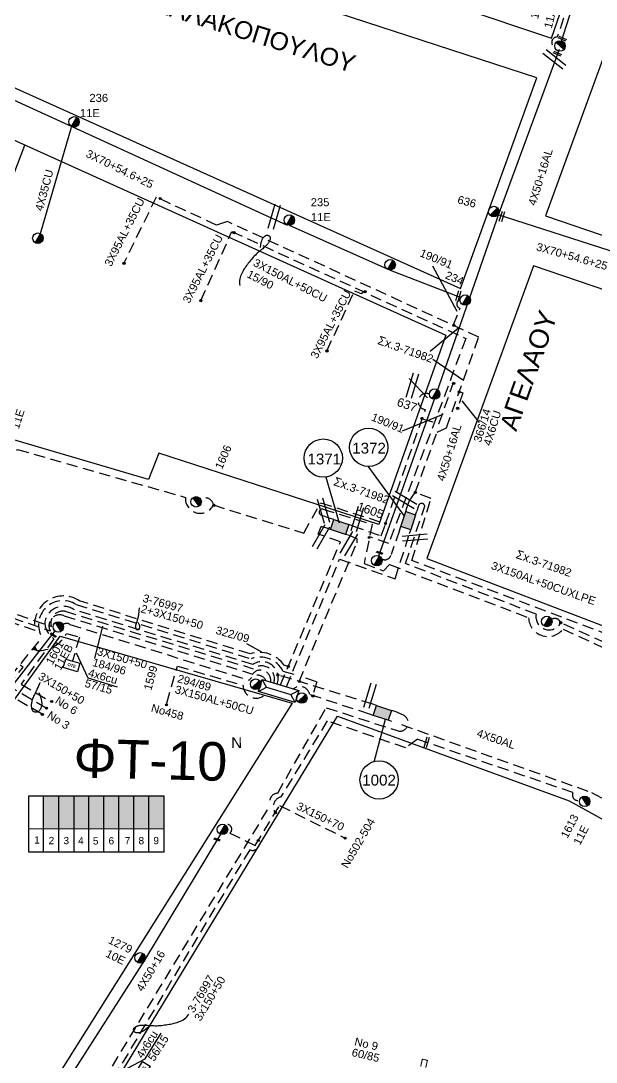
# Model space of a CAD drawing. Header units: millimetres. Extents: x 3156 to 5307, y 1191 to 2273.
# Drawn here: x 4112 to 4241.2, y 1512.4 to 1746.5 of the extents above; entities that cross this region are included whole.
import ezdxf

# ---------------------------------------------------------------- set-up
doc = ezdxf.new("R2010")
doc.units = ezdxf.units.MM
doc.linetypes.add('DASHED', pattern=[19.05, 12.7, -6.35])
for name, color, linetype in [('Link Box 4 Διευθύνσεων', 7, 'Continuous'), ('Pillar OTE', 7, 'Continuous'), ('Άγνωστα', 7, 'Continuous'), ('Γυμνά εναέρια ΧΤ (3Φ)   4x35CU', 7, 'Continuous'), ('Γυμνά εναέρια ΧΤ και ΦΟΠ (3Φ)   4x50+16AL', 7, 'Continuous'), ('Επιγραφές - Σχήματα', 7, 'Continuous'), ('Καλώδια ΧΤ   3x150+50AL', 7, 'DASHED'), ('Καλώδια ΧΤ   3x150+50CU', 7, 'DASHED'), ('Καλώδια ΧΤ   3x150+70AL', 7, 'DASHED'), ('Καλώδια ΧΤ   3x150AL+50XLPE', 7, 'DASHED'), ('Καλώδια ΧΤ   3x95+35 CU', 7, 'DASHED'), ('Καλώδια ΧΤ   3x95+35 XLPE', 7, 'DASHED'), ('Καλώδια ΧΤ   4x50AL', 7, 'DASHED'), ('Μηχανική τομή', 7, 'Continuous'), ('Στύλος ΦΜ', 7, 'Continuous'), ('Στύλος ΦΜ @ 1', 7, 'Continuous'), ('Συνδέσεις', 7, 'Continuous'), ('Συνεστραμμένα ΧΤ   3x70+54.6+25 AL', 7, 'SYN_LINE'), ('Τομή', 7, 'Continuous'), ('Υποσταθμός εναέριος 2 στύλων', 7, 'Continuous'), ('Υποσταθμός πόλεως', 7, 'Continuous'), ('Υπόβαθρο ΔΕΗ', 7, 'Continuous'), ('Υπόγεια καλώδια Παροχών ΧΤ   4x50AL', 7, 'DASHED'), ('Υπόγεια καλώδια Παροχών ΧΤ   4x6', 7, 'DASHED')]:
    doc.layers.add(name, color=color, linetype=linetype)
doc.styles.add('arial', font='arial.ttf')
doc.styles.get("Standard").update_dxf_attribs({"font": 'arial.ttf'})
doc.linetypes.add('SYN_LINE', pattern='A,0.5,-0.0001,["/\\/\\/\\/",Standard,S=0.1,R=0,X=0,Y=-0.05],-0.25', length=0.7501)
doc.dimstyles.new('ISO-25', dxfattribs={"dimtxt": 2.5, "dimasz": 2.5, "dimexe": 1.25, "dimexo": 0.625, "dimtad": 1, "dimtxsty": 'Standard', "dimcen": 2.5, "dimadec": 0, "dimazin": 0, "dimtfac": 1, "dimtmove": 0, "dimatfit": 3, "dimfxl": 1, "dimarcsym": 0})

# ---------------------------------------------------------------- blocks, each defined once
blk = doc.blocks.new('ΥΠΑΡΧΩΝ ΤΣΙΜΕΝΤΕΝΙΟΣ ΣΤΥΛΟΣ')
at = {"layer": 'Στύλος ΦΜ'}
blk.add_hatch(color=7, dxfattribs=at).paths.add_polyline_path([(-1.29, -2.28, 0.574793), (2.62, 0, 0.268822), (1.3, 2.27)])
at = {"layer": 'Στύλος ΦΜ', "color": 7}
blk.add_line((-1.29, -2.28), (1.3, 2.27), dxfattribs=at)
blk.add_circle((0, 0), 2.62, dxfattribs=at)
at = {"layer": 'Στύλος ΦΜ', "flags": 4}
for tag, p in [('ΑΡΙΘΜΟΣ', (-4.68, 8.05)), ('ΤΥΠΟΣ', (-4.91, 3.03))]:
    blk.add_attdef(tag, p, '', height=4, dxfattribs=at)
blk = doc.blocks.new('LINK BOX 4 ΑΝΑΧΩΡΗΣΕΩΝ')
at = {"layer": 'Link Box 4 Διευθύνσεων', "ltscale": 40}
blk.add_hatch(color=256, dxfattribs=at).paths.add_polyline_path([(-3.54, 0), (-3.54, -4.67), (3.54, -4.67), (3.54, 0)])
for p, q in [((-3.54, 0), (-5.33, 0)), ((5.33, 0), (3.54, 0)), ((-3.54, -4.67), (-5.33, -4.67)), ((5.33, -4.67), (3.54, -4.67))]:
    blk.add_line(p, q, dxfattribs=at)
blk.add_lwpolyline([(-3.54, -4.67), (-3.54, 0), (3.54, 0), (3.54, -4.67)], close=True, dxfattribs=at)
blk = doc.blocks.new('ΥΠΟΣΤΑΘΜΟΣ ΕΝΑΕΡΙΟΣ ΕΠΙ 2 ΣΤΥΛΩΝ')
at = {"layer": 'Υποσταθμός εναέριος 2 στύλων', "linetype": 'Continuous'}
for points in [[(-11.97, -2.11, 0.574793), (-8.45, -0.07, 0.268822), (-9.64, 1.98)], [(9.68, -2.15, 0.574793), (13.19, -0.1, 0.268822), (12.01, 1.95)]]:
    blk.add_hatch(color=256, dxfattribs=at).paths.add_polyline_path(points)
for p, q in [((-11.97, -2.11), (-9.64, 1.98)), ((9.68, -2.15), (12.01, 1.95))]:
    blk.add_line(p, q, dxfattribs=at)
for centre in [(-10.81, -0.07), (10.84, -0.1)]:
    blk.add_circle(centre, 2.36, dxfattribs=at)
at = {"layer": 'Υποσταθμός πόλεως', "linetype": 'Continuous', "ltscale": 40}
blk.add_lwpolyline([(-8.57, 2.82), (8.57, 2.82), (8.57, -2.82), (-8.57, -2.82)], close=True, dxfattribs=at)
for points in [[(-5.75, 0), (-8.57, 2.82)], [(-8.57, -2.82), (-5.75, 0)], [(-5.75, 0), (5.75, 0)], [(5.75, 0), (8.57, 2.82)], [(8.57, -2.82), (5.75, 0)]]:
    blk.add_lwpolyline(points, dxfattribs=at)
at = {"layer": 'Υποσταθμός εναέριος 2 στύλων', "ltscale": 40, "flags": 1}
for tag, p in [('ΜΕΤΑΣΧΗΜΑΤΙΣΜΟΣ', (14.09, 2.51)), ('ΙΣΧΥΣ', (14.07, -0.28)), ('ΑΡΙΘΜΟΣ', (14.19, -3))]:
    blk.add_attdef(tag, p, '', height=1.8, dxfattribs=at)
blk = doc.blocks.new('ΜΗΧΑΝΙΚΗ ΤΟΜΗ')
at = {"layer": 'Μηχανική τομή', "ltscale": 40}
for p, q in [((-1.89, 0.78), (1.89, 0.78)), ((1.89, 0), (-1.89, 0))]:
    blk.add_line(p, q, dxfattribs=at)
blk = doc.blocks.new('_ΣΥΝΔΕΣΗ')
at = {"layer": 'Συνδέσεις', "linetype": 'SYN_LINE', "ltscale": 40}
blk.add_hatch(color=256, dxfattribs=at).paths.add_polyline_path([(0.5, -0.01, 1), (-0.5, -0.01, 1)])
at = {"layer": 'Συνδέσεις'}
blk.add_circle((0, -0.01), 0.5, dxfattribs=at)
blk = doc.blocks.new('ΤΟΜΗ')
at = {"layer": 'Τομή', "ltscale": 40}
for p, q in [((-5.68, 0), (5.68, 0)), ((5.68, -2.33), (-5.68, -2.33))]:
    blk.add_line(p, q, dxfattribs=at)
blk = doc.blocks.new('PILLAR ΟΤΕ')
at = {"layer": 'Pillar OTE', "ltscale": 40}
blk.add_lwpolyline([(-3.31, 2.02), (3.39, 2.02), (3.39, -1.99), (-3.31, -1.99)], close=True, dxfattribs=at)
at = {"layer": 'Pillar OTE', "insert": (-1.81, 0.71), "char_height": 1.3575, "width": 109.961, "attachment_point": 1}
blk.add_mtext('{\\fArial|b1|i0|c161|p34;OTE}', dxfattribs=at)

msp = doc.modelspace()

# ---------------------------------------------------------------- hatches: boundary and pattern name
at = {"layer": 'Pillar OTE', "ltscale": 40}
h = msp.add_hatch(color=256, dxfattribs=at)
h.dxf.hatch_style = 1
h.paths.add_polyline_path([(4114.58, 1605.12), (4115.55, 1604.91), (4115.08, 1605.8)])
at = {"layer": 'Υπόγεια καλώδια Παροχών ΧΤ   4x6', "linetype": 'DASHED', "ltscale": 0.2}
h = msp.add_hatch(color=1, dxfattribs=at)
h.dxf.hatch_style = 1
h.paths.add_polyline_path([(4120.47, 1572.22), (4117.03, 1572.22), (4117.03, 1564.86), (4120.47, 1564.86)])
h = msp.add_hatch(color=6, dxfattribs=at)
h.dxf.hatch_style = 1
h.paths.add_polyline_path([(4123.91, 1572.22), (4120.47, 1572.22), (4120.47, 1564.86), (4123.91, 1564.86)])
h = msp.add_hatch(color=133, dxfattribs=at)
h.dxf.hatch_style = 1
h.paths.add_polyline_path([(4123.91, 1564.86), (4127.21, 1564.85), (4127.21, 1572.22), (4123.91, 1572.22)])
h = msp.add_hatch(color=151, dxfattribs=at)
h.dxf.hatch_style = 1
h.paths.add_polyline_path([(4130.6, 1572.22), (4127.21, 1572.22), (4127.21, 1564.85), (4130.6, 1564.85)])
h = msp.add_hatch(color=173, dxfattribs=at)
h.dxf.hatch_style = 1
h.paths.add_polyline_path([(4130.6, 1564.85), (4133.99, 1564.85), (4133.99, 1572.22), (4130.6, 1572.22)])
h = msp.add_hatch(color=85, dxfattribs=at)
h.dxf.hatch_style = 1
h.paths.add_polyline_path([(4137.33, 1572.22), (4133.99, 1572.22), (4133.99, 1564.85), (4137.33, 1564.84)])
h = msp.add_hatch(color=30, dxfattribs=at)
h.dxf.hatch_style = 1
h.paths.add_polyline_path([(4140.72, 1572.22), (4137.33, 1572.22), (4137.33, 1564.84), (4140.72, 1564.84)])
h = msp.add_hatch(color=2, dxfattribs=at)
h.dxf.hatch_style = 1
h.paths.add_polyline_path([(4140.72, 1564.84), (4144.04, 1564.84), (4144.04, 1572.22), (4140.72, 1572.22)])

# ---------------------------------------------------------------- linework, layer by layer
at = {"layer": 'Pillar OTE', "ltscale": 40}
for points in [[(4115.08, 1605.8), (4115.55, 1604.91), (4114.58, 1605.12), (4115.08, 1605.8)], [(4113.71, 1559.58), (4113.71, 1572.22), (4144.04, 1572.22), (4144.04, 1559.55), (4113.71, 1559.59)], [(4117.03, 1559.58), (4117.03, 1572.22)], [(4120.47, 1559.58), (4120.47, 1572.22)], [(4123.91, 1559.57), (4123.91, 1572.22)], [(4127.21, 1559.57), (4127.21, 1572.22)], [(4130.6, 1559.57), (4130.6, 1572.22)], [(4133.99, 1559.56), (4133.99, 1572.22)], [(4137.33, 1559.56), (4137.33, 1572.22)], [(4140.72, 1559.56), (4140.72, 1572.22)], [(4113.71, 1564.87), (4144.04, 1564.84)]]:
    msp.add_lwpolyline(points, dxfattribs=at)
at = {"layer": 'Άγνωστα', "color": 4, "linetype": 'SYN_LINE', "ltscale": 20}
msp.add_lwpolyline([(4009, 1774.82), (4038.39, 1761.28), (4061.74, 1750.56), (4091.02, 1737.51), (4123.39, 1722.71), (4171.75, 1700.58)], dxfattribs=at)
at = {"layer": 'Άγνωστα', "color": 6}
msp.add_lwpolyline([(4172.27, 1700.52), (4194.92, 1690.46), (4210.68, 1684.36)], dxfattribs=at)
at = {"layer": 'Άγνωστα'}
for points in [[(4165.82, 1695.52), (4165.87, 1696.13), (4165.95, 1696.63), (4166.06, 1697.03), (4166.18, 1697.35), (4166.32, 1697.6), (4166.46, 1697.79), (4166.6, 1697.93), (4166.73, 1698.04), (4166.84, 1698.12), (4166.94, 1698.19), (4167.03, 1698.24), (4167.11, 1698.27), (4167.18, 1698.28), (4167.25, 1698.29), (4167.31, 1698.29), (4167.38, 1698.28), (4167.45, 1698.26), (4167.52, 1698.24), (4167.59, 1698.21), (4167.66, 1698.17), (4167.73, 1698.13), (4167.79, 1698.09), (4167.84, 1698.04), (4167.89, 1697.98), (4167.92, 1697.92), (4167.95, 1697.85), (4167.96, 1697.78), (4167.97, 1697.7), (4167.97, 1697.62), (4167.96, 1697.53), (4167.95, 1697.44), (4167.93, 1697.35), (4167.91, 1697.25), (4167.88, 1697.15), (4167.84, 1697.05), (4167.79, 1696.94), (4167.74, 1696.84), (4167.68, 1696.72), (4167.61, 1696.61), (4167.54, 1696.5), (4167.45, 1696.38), (4167.35, 1696.26), (4167.24, 1696.14), (4167.12, 1696.01), (4166.98, 1695.87), (4166.83, 1695.73), (4166.67, 1695.59), (4166.48, 1695.43), (4166.29, 1695.27), (4166.07, 1695.1), (4165.85, 1694.92), (4165.62, 1694.72), (4165.38, 1694.52), (4165.13, 1694.31), (4164.88, 1694.08), (4164.64, 1693.84), (4164.39, 1693.59), (4164.15, 1693.33), (4163.91, 1693.06), (4163.68, 1692.79), (4163.46, 1692.52), (4163.25, 1692.25), (4163.04, 1691.98), (4162.84, 1691.72), (4162.66, 1691.47), (4162.49, 1691.23), (4162.32, 1690.99), (4162.16, 1690.75), (4162.01, 1690.5), (4161.87, 1690.25), (4161.72, 1689.99), (4161.59, 1689.72), (4161.45, 1689.42), (4161.32, 1689.11), (4161.22, 1688.79), (4161.13, 1688.46), (4161.08, 1688.11), (4161.06, 1687.75), (4161.1, 1687.39), (4161.18, 1687.02)], [(4138.26, 1611.27), (4138.41, 1610.98), (4138.52, 1610.73), (4138.58, 1610.52), (4138.62, 1610.34), (4138.62, 1610.19), (4138.61, 1610.06), (4138.59, 1609.96), (4138.56, 1609.87), (4138.53, 1609.8), (4138.51, 1609.75), (4138.48, 1609.7), (4138.45, 1609.66), (4138.43, 1609.64), (4138.4, 1609.61), (4138.37, 1609.6), (4138.33, 1609.58), (4138.3, 1609.57), (4138.26, 1609.56), (4138.22, 1609.56), (4138.18, 1609.55), (4138.14, 1609.55), (4138.1, 1609.55), (4138.06, 1609.56), (4138.02, 1609.58), (4137.99, 1609.59), (4137.96, 1609.62), (4137.93, 1609.64), (4137.91, 1609.68), (4137.88, 1609.71), (4137.86, 1609.76), (4137.84, 1609.8), (4137.83, 1609.85), (4137.81, 1609.9), (4137.8, 1609.95), (4137.78, 1610.01), (4137.77, 1610.07), (4137.77, 1610.13), (4137.76, 1610.2), (4137.76, 1610.27), (4137.76, 1610.35), (4137.77, 1610.42), (4137.78, 1610.51), (4137.8, 1610.59), (4137.82, 1610.68), (4137.84, 1610.78), (4137.87, 1610.89), (4137.9, 1611), (4137.94, 1611.12), (4137.99, 1611.25), (4138.03, 1611.39), (4138.08, 1611.53), (4138.14, 1611.69), (4138.19, 1611.85), (4138.24, 1612.01), (4138.29, 1612.18), (4138.33, 1612.36), (4138.37, 1612.54), (4138.41, 1612.73), (4138.44, 1612.92), (4138.47, 1613.1), (4138.49, 1613.29), (4138.51, 1613.47), (4138.53, 1613.65), (4138.55, 1613.82), (4138.56, 1613.99), (4138.57, 1614.15), (4138.58, 1614.3), (4138.58, 1614.46), (4138.58, 1614.49)], [(4116.03, 1595.5), (4116.32, 1594.7), (4116.51, 1594.01), (4116.61, 1593.44), (4116.63, 1592.96), (4116.6, 1592.56), (4116.53, 1592.24), (4116.44, 1591.98), (4116.34, 1591.77), (4116.24, 1591.6), (4116.15, 1591.46), (4116.07, 1591.35), (4115.99, 1591.26), (4115.91, 1591.2), (4115.83, 1591.15), (4115.74, 1591.12), (4115.65, 1591.09), (4115.55, 1591.08), (4115.45, 1591.06), (4115.34, 1591.06), (4115.24, 1591.06), (4115.13, 1591.07), (4115.03, 1591.1), (4114.93, 1591.13), (4114.84, 1591.17), (4114.76, 1591.23), (4114.68, 1591.3), (4114.62, 1591.39), (4114.57, 1591.48), (4114.52, 1591.58), (4114.48, 1591.7), (4114.44, 1591.82), (4114.41, 1591.95), (4114.39, 1592.09), (4114.37, 1592.23), (4114.36, 1592.39), (4114.35, 1592.55), (4114.36, 1592.71), (4114.37, 1592.89), (4114.39, 1593.07), (4114.42, 1593.26), (4114.46, 1593.46), (4114.52, 1593.67), (4114.59, 1593.89), (4114.67, 1594.13), (4114.76, 1594.38), (4114.87, 1594.64), (4115, 1594.92), (4115.14, 1595.22), (4115.3, 1595.54), (4115.47, 1595.89), (4115.65, 1596.25), (4115.83, 1596.63), (4116.02, 1597.02), (4116.21, 1597.44), (4116.32, 1597.7)], [(4140.48, 1520.17), (4140.02, 1519.76), (4139.62, 1519.45), (4139.27, 1519.23), (4138.95, 1519.08), (4138.69, 1519), (4138.45, 1518.96), (4138.25, 1518.95), (4138.09, 1518.96), (4137.95, 1518.98), (4137.83, 1519), (4137.73, 1519.02), (4137.66, 1519.05), (4137.59, 1519.09), (4137.54, 1519.13), (4137.49, 1519.18), (4137.45, 1519.23), (4137.42, 1519.29), (4137.38, 1519.36), (4137.35, 1519.43), (4137.32, 1519.5), (4137.3, 1519.57), (4137.29, 1519.65), (4137.28, 1519.72), (4137.29, 1519.79), (4137.3, 1519.86), (4137.33, 1519.93), (4137.37, 1519.99), (4137.42, 1520.06), (4137.47, 1520.12), (4137.54, 1520.17), (4137.61, 1520.23), (4137.69, 1520.29), (4137.77, 1520.34), (4137.86, 1520.39), (4137.96, 1520.44), (4138.07, 1520.49), (4138.18, 1520.53), (4138.3, 1520.57), (4138.43, 1520.6), (4138.56, 1520.63), (4138.71, 1520.66), (4138.86, 1520.68), (4139.02, 1520.69), (4139.2, 1520.7), (4139.39, 1520.71), (4139.6, 1520.71), (4139.82, 1520.7), (4140.05, 1520.69), (4140.31, 1520.67), (4140.58, 1520.65), (4140.87, 1520.63), (4141.17, 1520.61), (4141.49, 1520.59), (4141.81, 1520.58), (4142.15, 1520.57), (4142.49, 1520.57), (4142.84, 1520.59), (4143.2, 1520.61), (4143.55, 1520.65), (4143.91, 1520.69), (4144.26, 1520.73), (4144.6, 1520.78), (4144.93, 1520.84), (4145.25, 1520.89), (4145.56, 1520.95), (4145.85, 1521), (4146.14, 1521.06), (4146.41, 1521.13), (4146.69, 1521.2), (4146.97, 1521.28), (4147.25, 1521.38), (4147.54, 1521.48), (4147.84, 1521.6), (4148.14, 1521.74), (4148.45, 1521.9), (4148.74, 1522.09), (4149.01, 1522.3), (4149.27, 1522.55), (4149.5, 1522.84), (4149.69, 1523.17)]]:
    msp.add_lwpolyline(points, dxfattribs=at)
at = {"layer": 'Άγνωστα', "color": 5, "linetype": 'DASHED', "ltscale": 0.2}
for points in [[(4186.48, 1632.98), (4192.88, 1630.71), (4193.91, 1633.45), (4202.84, 1659.09, -1.143562), (4203.74, 1662.58, 70.552593)], [(4152.38, 1638.9, -0.566818), (4155.23, 1637.64), (4175.54, 1631.31), (4179.3, 1638.16), (4193.91, 1633.45)]]:
    msp.add_lwpolyline(points, format="xyb", dxfattribs=at)
at = {"layer": 'Άγνωστα', "color": 30, "linetype": 'DASHED', "ltscale": 0.2}
for points in [[(4197.04, 1631.94), (4195.15, 1626.52), (4195.15, 1626.52, -0.521061), (4193.03, 1625.52, 2.613472)], [(4265.39, 1596.41, -1.159408), (4260.62, 1598.92), (4233.26, 1611.12, 0.494061), (4231.2, 1611.92, 7.390262)]]:
    msp.add_lwpolyline(points, format="xyb", dxfattribs=at)
at = {"layer": 'Άγνωστα', "color": 1, "linetype": 'DASHED', "ltscale": 0.2}
msp.add_lwpolyline([(4174.45, 1597.97), (4187.46, 1629.16, 0.199738), (4187.46, 1630.06), (4185.76, 1630.76)], format="xyb", dxfattribs=at)
at = {"layer": 'Άγνωστα', "color": 85, "linetype": 'DASHED', "ltscale": 0.2}
msp.add_lwpolyline([(4118.52, 1609.37, -0.691852), (4121.69, 1612.75), (4164, 1599.64, -0.779846), (4168.06, 1597.84)], format="xyb", dxfattribs=at)
at = {"layer": 'Άγνωστα', "color": 173, "linetype": 'DASHED', "ltscale": 0.2}
msp.add_lwpolyline([(4201.05, 1584.99), (4198.42, 1583.02), (4180.8, 1589.13), (4170.37, 1572, 0.532996), (4169.12, 1568.46)], format="xyb", dxfattribs=at)
at = {"layer": 'Γυμνά εναέρια ΧΤ (3Φ)   4x35CU', "ltscale": 40}
msp.add_lwpolyline([(4116.36, 1698.65), (4123.33, 1722.59)], dxfattribs=at)
at = {"layer": 'Γυμνά εναέρια ΧΤ και ΦΟΠ (3Φ)   4x50+16AL', "color": 2, "linetype": 'Continuous', "ltscale": 0.2}
msp.add_line((4233.26, 1741.44), (4240.25, 1763.47), dxfattribs=at)
at = {"layer": 'Γυμνά εναέρια ΧΤ και ΦΟΠ (3Φ)   4x50+16AL', "color": 30, "ltscale": 40}
msp.add_lwpolyline([(4192.37, 1626.22), (4205.36, 1662.7), (4219.51, 1703.5), (4232.97, 1740.11)], dxfattribs=at)
at = {"layer": 'Γυμνά εναέρια ΧΤ και ΦΟΠ (3Φ)   4x50+16AL', "color": 2, "ltscale": 40}
msp.add_lwpolyline([(4052.4, 1530.16), (4071.42, 1543.63), (4086.97, 1565.36), (4102.92, 1587.87), (4119.63, 1609.31)], dxfattribs=at)
at = {"layer": 'Γυμνά εναέρια ΧΤ και ΦΟΠ (3Φ)   4x50+16AL', "color": 173}
msp.add_lwpolyline([(4122.27, 1507.9), (4139.81, 1535.31), (4156.88, 1563.66)], dxfattribs=at)
at = {"layer": 'Επιγραφές - Σχήματα', "linetype": 'Continuous', "ltscale": 0.2}
for centre in [(4190.1, 1650.61), (4179.9, 1648.18), (4192.44, 1575.82)]:
    msp.add_circle(centre, 4.3, dxfattribs=at)
at = {"layer": 'Καλώδια ΧΤ   3x150+50AL', "color": 6, "linetype": 'DASHED', "ltscale": 0.2}
msp.add_lwpolyline([(4210.63, 1663.05), (4211.27, 1662.86), (4210.15, 1659.5)], dxfattribs=at)
at = {"layer": 'Καλώδια ΧΤ   3x150+50AL', "color": 151, "ltscale": 0.2}
for points in [[(4311.7, 1461.59, -0.62675), (4306.4, 1462.89), (4212.17, 1486.09, -0.424665), (4206.83, 1487.35), (4186.85, 1492.31, -0.451364), (4183.39, 1495.06), (4130.55, 1508.22), (4130.55, 1508.22), (4168.01, 1570.15, -0.512697), (4169.66, 1572.86), (4180.57, 1592.06), (4196.7, 1586.83, 0.907164), (4197.89, 1590.36), (4196.06, 1591.18)], [(4197.47, 1588.27), (4240.19, 1573.01), (4308.78, 1534.81, -0.582037), (4313.03, 1533.05)]]:
    msp.add_lwpolyline(points, format="xyb", dxfattribs=at)
at = {"layer": 'Καλώδια ΧΤ   3x150+50CU', "linetype": 'Continuous', "ltscale": 0.2}
for p, q in [((4199.18, 1666.08), (4203.33, 1661.73)), ((4189.9, 1646.34), (4198.17, 1635.02)), ((4180.47, 1643.92), (4183.46, 1633.66)), ((4191.36, 1579.93), (4193.9, 1589.45))]:
    msp.add_line(p, q, dxfattribs=at)
at = {"layer": 'Καλώδια ΧΤ   3x150+50CU', "color": 2, "ltscale": 0.2}
msp.add_lwpolyline([(4271.15, 1835.71), (4257.52, 1803.92, -0.260269), (4254.41, 1803.92), (4249.91, 1792.9, 0.853533), (4248.02, 1788.55), (4240.15, 1765.73, 0.936034), (4238.61, 1761.58), (4232.48, 1742.83, 0.921815), (4232.08, 1740.57)], format="xyb", dxfattribs=at)
at = {"layer": 'Καλώδια ΧΤ   3x150+50CU', "color": 6, "ltscale": 0.2}
for points in [[(4209.05, 1678.03), (4210.64, 1681.88, -0.806066), (4210.61, 1683.71)], [(4116.76, 1590.6), (4107.22, 1596.1), (4116.73, 1607.83, -0.799455), (4124.37, 1615.25), (4163.68, 1603.08, -0.375484), (4170.84, 1600.31)], [(4190.27, 1590.62), (4176.86, 1595.01, 0.573619), (4173.2, 1596.31)]]:
    msp.add_lwpolyline(points, format="xyb", dxfattribs=at)
at = {"layer": 'Καλώδια ΧΤ   3x150+50CU', "color": 5, "ltscale": 0.2}
msp.add_lwpolyline([(4202.11, 1657.02), (4205.87, 1655.91), (4209.1, 1664.97)], dxfattribs=at)
msp.add_lwpolyline([(4076.53, 1660.02), (4105.9, 1651.64, 0.86221), (4111.2, 1650.13), (4148.92, 1639.36, 0.823186), (4155.23, 1637.64)], format="xyb", dxfattribs=at)
at = {"layer": 'Καλώδια ΧΤ   3x150+50CU', "color": 151, "ltscale": 0.2}
msp.add_lwpolyline([(4170.29, 1597.18), (4183.79, 1629.39), (4178.76, 1631.1), (4179.42, 1632.83), (4179.42, 1632.83)], dxfattribs=at)
at = {"layer": 'Καλώδια ΧΤ   3x150+50CU', "color": 4, "ltscale": 0.2}
msp.add_lwpolyline([(4180.69, 1632.41), (4179.42, 1632.83)], dxfattribs=at)
at = {"layer": 'Καλώδια ΧΤ   3x150+50CU', "color": 133, "ltscale": 0.2}
msp.add_lwpolyline([(4171.61, 1596.78), (4183.58, 1625.48), (4196.06, 1621.07), (4199.26, 1631.21)], dxfattribs=at)
at = {"layer": 'Καλώδια ΧΤ   3x150+50CU', "color": 151, "ltscale": 0.2}
msp.add_lwpolyline([(4172.04, 1601.34), (4171.11, 1601.62, 0.330901), (4163.44, 1604.16), (4125.16, 1616.06, 0.672796), (4115.15, 1609.41), (4109.34, 1611.42), (4071.97, 1558.75), (4056.97, 1568.16)], format="xyb", dxfattribs=at)
at = {"layer": 'Καλώδια ΧΤ   3x150+50CU', "color": 1, "ltscale": 0.2}
msp.add_lwpolyline([(4169.51, 1597.41, 0.739252), (4164.05, 1601.78), (4123.97, 1614.06, 0.573594), (4117.31, 1611.12, 0.226249), (4119.39, 1607.58), (4112.02, 1597.34), (4118.65, 1593.46)], format="xyb", dxfattribs=at)
at = {"layer": 'Καλώδια ΧΤ   3x150+50CU', "color": 173, "ltscale": 0.2}
for points in [[(4121.86, 1613.74), (4164.17, 1600.84, -0.756057), (4168.77, 1597.55)], [(4165.29, 1562.26, -0.75518), (4163.39, 1560.13), (4132.63, 1508.66), (4184.76, 1495.66), (4184.76, 1495.66, -0.629886), (4189.03, 1494.58), (4208.74, 1489.73, -0.537444), (4211.79, 1488.91), (4233.64, 1483.54, -0.721017), (4237.48, 1482.55), (4261.23, 1476.69), (4262.07, 1476.48, -0.82338), (4266.3, 1475.37), (4307.14, 1465.18)]]:
    msp.add_lwpolyline(points, format="xyb", dxfattribs=at)
msp.add_lwpolyline([(4111.12, 1613.01), (4118.86, 1610.35)], dxfattribs=at)
at = {"layer": 'Καλώδια ΧΤ   3x150+50CU', "color": 6, "ltscale": 0.2}
for points in [[(4117.62, 1591.97), (4109.08, 1597), (4112.45, 1601.17), (4111.79, 1601.63)], [(4170.84, 1600.31), (4174.16, 1599.33)], [(4175.94, 1598.8), (4178.47, 1597.91), (4177.45, 1594.81)]]:
    msp.add_lwpolyline(points, dxfattribs=at)
at = {"layer": 'Καλώδια ΧΤ   3x150+50CU', "color": 1, "ltscale": 0.2}
msp.add_lwpolyline([(4191, 1592.84), (4169.69, 1599.47)], dxfattribs=at)
at = {"layer": 'Καλώδια ΧΤ   3x150+70AL', "color": 173, "ltscale": 0.2}
msp.add_lwpolyline([(4157.84, 1565.72, -0.92941), (4158.87, 1563.89), (4164.58, 1561.11), (4170.1, 1570.05), (4184.82, 1562.73)], format="xyb", dxfattribs=at)
at = {"layer": 'Καλώδια ΧΤ   3x150AL+50XLPE', "color": 6, "ltscale": 0.2}
for points in [[(4198.7, 1637), (4199.19, 1638.51), (4200.57, 1640.47), (4205.47, 1654), (4207.57, 1654.97), (4214.83, 1675.39), (4158.35, 1701.36), (4155.94, 1700.57), (4142.38, 1706.85), (4135.09, 1692.03)], [(4277.04, 1596.96), (4274.47, 1592.85), (4247.72, 1607.05), (4199.8, 1625.13), (4204.13, 1639.07), (4200.57, 1640.47)]]:
    msp.add_lwpolyline(points, dxfattribs=at)
at = {"layer": 'Καλώδια ΧΤ   3x150AL+50XLPE', "color": 85, "ltscale": 0.2}
msp.add_lwpolyline([(4159.37, 1699.12), (4211.95, 1675.06), (4194.62, 1628.98), (4190.28, 1630.49)], dxfattribs=at)
msp.add_lwpolyline([(4181.42, 1634.63), (4179.46, 1635.34, -0.942765), (4179.86, 1636.72), (4190.87, 1633.31), (4189.07, 1624.5), (4193.44, 1622.84), (4194.78, 1624.23), (4226.04, 1612.3, 0.703345), (4233.77, 1609.73), (4258.56, 1598.33, 0.65004), (4265.94, 1594.64), (4276.12, 1589.41), (4279.55, 1595.57)], format="xyb", dxfattribs=at)
at = {"layer": 'Καλώδια ΧΤ   3x150AL+50XLPE', "color": 30, "ltscale": 0.2}
for points in [[(4233.26, 1611.12, -0.855421), (4227.72, 1613.09), (4198.38, 1624.48), (4202.7, 1637.38, 0.84683), (4201.31, 1637.44), (4200.91, 1636.27)], [(4144.73, 1593.11), (4147.11, 1601.43), (4161.89, 1597.08, 0.697264), (4166.97, 1595.21, -4.701744)]]:
    msp.add_lwpolyline(points, format="xyb", dxfattribs=at)
at = {"layer": 'Καλώδια ΧΤ   3x150AL+50XLPE', "color": 85, "linetype": 'DASHED', "ltscale": 0.2}
msp.add_lwpolyline([(4109.97, 1612.3), (4118.52, 1609.37)], dxfattribs=at)
at = {"layer": 'Καλώδια ΧΤ   3x150AL+50XLPE', "color": 2, "linetype": 'DASHED', "ltscale": 0.2}
msp.add_lwpolyline([(4121.45, 1610.7, -0.374516), (4122.97, 1610.76), (4163.34, 1598.24, -0.629812), (4167.02, 1598.15)], format="xyb", dxfattribs=at)
at = {"layer": 'Καλώδια ΧΤ   3x150AL+50XLPE', "color": 173, "linetype": 'DASHED', "ltscale": 0.2}
msp.add_lwpolyline([(4201.05, 1584.99), (4236.02, 1573.03, 0.661728), (4237.47, 1571.23)], format="xyb", dxfattribs=at)
msp.add_arc((4121.35, 1611.1), 2.67, 74.2673, 195.6824, dxfattribs=at)
at = {"layer": 'Καλώδια ΧΤ   3x95+35 CU', "color": 85, "ltscale": 0.2}
msp.add_lwpolyline([(4152.37, 1683.62), (4159.37, 1699.12)], dxfattribs=at)
at = {"layer": 'Καλώδια ΧΤ   3x95+35 CU', "color": 85, "linetype": 'DASHED', "ltscale": 0.2}
msp.add_lwpolyline([(4180.72, 1672.31), (4186.94, 1685.8), (4188.41, 1685.16), (4189.03, 1685.55)], dxfattribs=at)
at = {"layer": 'Συνεστραμμένα ΧΤ   3x70+54.6+25 AL', "color": 30, "linetype": 'SYN_LINE', "ltscale": 15}
msp.add_lwpolyline([(4218.88, 1703.06), (4246.13, 1694.26), (4266.35, 1687.97)], dxfattribs=at)
at = {"layer": 'Υπόβαθρο ΔΕΗ'}
for points in [[(4425.57, 1737.16), (4440.16, 1771.67), (4282.14, 1839.51), (4258.92, 1784.32), (4366.59, 1730.64), (4362.61, 1721.25), (4255.69, 1773.5), (4229.86, 1702.65), (4334.93, 1666.76), (4331.32, 1655.92), (4227.15, 1691.44)], [(4067.67, 1832.8), (4037.98, 1764.18), (4210.71, 1686.31), (4227.86, 1733.67), (4103.14, 1774.35), (4106.61, 1784.36), (4231.17, 1742.57), (4238.3, 1763.17), (4067.67, 1832.8)], [(4227.15, 1691.44), (4203.15, 1625.64), (4247.87, 1608.49), (4347.53, 1552.56), (4422.11, 1728.98)], [(4102.31, 1723.31), (4207.43, 1675.79), (4192.38, 1633.24), (4142.92, 1649.31), (4140.62, 1643.34), (4089.95, 1658.28), (4112.86, 1718.54)], [(4108.99, 1491.38), (4060.19, 1523.96), (4120.82, 1608.15), (4172.91, 1593.09), (4108.99, 1491.38)], [(4127.01, 1598.75), (4133.57, 1596.73)], [(4133.98, 1509.05), (4183.08, 1590.17), (4235.17, 1571.14), (4429.69, 1463.71), (4422.81, 1437.41), (4133.98, 1509.05)], [(4139.87, 1513.1), (4143.45, 1518.88)]]:
    msp.add_lwpolyline(points, dxfattribs=at)
at = {"layer": 'Υπόγεια καλώδια Παροχών ΧΤ   4x6', "color": 6, "linetype": 'DASHED', "ltscale": 0.2}
msp.add_lwpolyline([(4115.55, 1604.91, 0.292449), (4122.23, 1608.78), (4125.12, 1607.94), (4123.58, 1602.62)], format="xyb", dxfattribs=at)

# ---------------------------------------------------------------- block references
at = {"layer": 'Link Box 4 Διευθύνσεων'}
for p, xscale, yscale, zscale, rotation in [((4200.09, 1633.74), 0.5000000000001971, 0.5000000000001971, 0.5000000000001971, 251.8872901988394), ((4183.95, 1633.8), 0.5000000000001616, 0.5000000000001616, 0.5000000000001616, 341.8872901988518), ((4193.53, 1592.01), 0.5000000000001616, 0.5000000000001616, 0.5000000000001616, 341.8872901988518)]:
    msp.add_blockref('LINK BOX 4 ΑΝΑΧΩΡΗΣΕΩΝ', p, dxfattribs=dict(at, xscale=xscale, yscale=yscale, zscale=zscale, rotation=rotation))
at = {"layer": 'Pillar OTE', "xscale": 0.5, "yscale": 0.5, "zscale": 0.5}
for p, rotation in [((4123.32, 1601.57), 343.3521683744269), ((4139.27, 1510.53), 58.8180126276154)]:
    msp.add_blockref('PILLAR ΟΤΕ', p, dxfattribs=dict(at, rotation=rotation))
at = {"layer": 'Μηχανική τομή', "xscale": 0.4999999999991735, "yscale": 0.4999999999991735, "zscale": 0.4999999999991735, "rotation": 336.7595526943384}
for p in [(4233.51, 1742.29), (4232.4, 1738.94)]:
    msp.add_blockref('ΜΗΧΑΝΙΚΗ ΤΟΜΗ', p, dxfattribs=at)
at = {"layer": 'Στύλος ΦΜ @ 1', "ltscale": 40}
ref = msp.add_blockref('ΥΠΑΡΧΩΝ ΤΣΙΜΕΝΤΕΝΙΟΣ ΣΤΥΛΟΣ', (4233.08, 1740.84), dxfattribs=dict(at, xscale=0.4499999999998854, yscale=0.4499999999998854, zscale=0.4499999999998854, rotation=75.82921375235911))
ref.add_attrib('ΤΥΠΟΣ', '11ΛB', (4231.21, 1744.63), dxfattribs={"layer": '', "height": 1.8, "rotation": 75.8292, "flags": 4})
ref.add_attrib('ΑΡΙΘΜΟΣ', '1186', (4228.14, 1746.79), dxfattribs={"layer": '', "height": 1.8, "rotation": 75.8292, "flags": 4})
ref = msp.add_blockref('ΥΠΑΡΧΩΝ ΤΣΙΜΕΝΤΕΝΙΟΣ ΣΤΥΛΟΣ', (4123.91, 1723.77), dxfattribs=dict(at, xscale=0.4499999999998181, yscale=0.4499999999998181, zscale=0.4499999999998181))
ref.add_attrib('ΤΥΠΟΣ', '236', (4127.36, 1728.27), dxfattribs={"layer": '', "height": 1.8, "flags": 4})
ref.add_attrib('ΑΡΙΘΜΟΣ', '11E', (4125.23, 1724.85), dxfattribs={"layer": '', "height": 1.8, "flags": 4})
ref = msp.add_blockref('ΥΠΑΡΧΩΝ ΤΣΙΜΕΝΤΕΝΙΟΣ ΣΤΥΛΟΣ', (4218.2, 1703.62), dxfattribs=dict(at, xscale=0.4500000000002295, yscale=0.4500000000002295, zscale=0.4500000000002295, rotation=345.2847207806234))
ref.add_attrib('ΤΥΠΟΣ', '636', (4209.91, 1705.5), dxfattribs={"layer": '', "height": 1.8, "rotation": 345.2847, "flags": 4})
ref = msp.add_blockref('ΥΠΑΡΧΩΝ ΤΣΙΜΕΝΤΕΝΙΟΣ ΣΤΥΛΟΣ', (4172.27, 1701.7), dxfattribs=dict(at, xscale=0.4499999999998181, yscale=0.4499999999998181, zscale=0.4499999999998181))
ref.add_attrib('ΤΥΠΟΣ', '235', (4177.08, 1704.81), dxfattribs={"layer": '', "height": 1.8, "flags": 4})
ref.add_attrib('ΑΡΙΘΜΟΣ', '11E', (4177.12, 1701.46), dxfattribs={"layer": '', "height": 1.8, "flags": 4})
at = {"layer": 'Στύλος ΦΜ @ 1', "ltscale": 40, "xscale": 0.4499999999998181, "yscale": 0.4499999999998181, "zscale": 0.4499999999998181}
for p in [(4115.78, 1697.63), (4194.92, 1691.64), (4211.79, 1683.71), (4204.91, 1662.58), (4191.92, 1625.13), (4230.12, 1611.46), (4157.25, 1564.7), (4138.74, 1535.81)]:
    msp.add_blockref('ΥΠΑΡΧΩΝ ΤΣΙΜΕΝΤΕΝΙΟΣ ΣΤΥΛΟΣ', p, dxfattribs=at)
at = {"layer": 'Στύλος ΦΜ @ 1', "ltscale": 40}
ref = msp.add_blockref('ΥΠΑΡΧΩΝ ΤΣΙΜΕΝΤΕΝΙΟΣ ΣΤΥΛΟΣ', (4108.52, 1650.63), dxfattribs=dict(at, xscale=0.4499999999996891, yscale=0.4499999999996891, zscale=0.4499999999996891, rotation=72.72433497751985))
ref.add_attrib('ΤΥΠΟΣ', '1607', (4107.68, 1655.56), dxfattribs={"layer": '', "height": 1.8, "rotation": 72.7243, "flags": 4})
ref.add_attrib('ΑΡΙΘΜΟΣ', '11E', (4111.49, 1654.57), dxfattribs={"layer": '', "height": 1.8, "rotation": 72.7243, "flags": 4})
ref = msp.add_blockref('ΥΠΑΡΧΩΝ ΤΣΙΜΕΝΤΕΝΙΟΣ ΣΤΥΛΟΣ', (4151.33, 1638.35), dxfattribs=dict(at, xscale=0.4499999999997749, yscale=0.4499999999997749, zscale=0.4499999999997749, rotation=66.59902211139801))
ref.add_attrib('ΤΥΠΟΣ', '1606', (4157.14, 1645.5), dxfattribs={"layer": '', "height": 1.8, "rotation": 66.599, "flags": 4})
ref = msp.add_blockref('ΥΠΑΡΧΩΝ ΤΣΙΜΕΝΤΕΝΙΟΣ ΣΤΥΛΟΣ', (4120.37, 1610.22), dxfattribs=dict(at, xscale=0.4499999999998499, yscale=0.4499999999998499, zscale=0.4499999999998499, rotation=61.85484873999265))
ref.add_attrib('ΤΥΠΟΣ', '1601', (4119.05, 1601.54), dxfattribs={"layer": '', "height": 1.8, "rotation": 61.8548, "flags": 4})
ref.add_attrib('ΑΡΙΘΜΟΣ', '11EB', (4120.87, 1600.3), dxfattribs={"layer": '', "height": 1.8, "rotation": 61.8548, "flags": 4})
ref = msp.add_blockref('ΥΠΑΡΧΩΝ ΤΣΙΜΕΝΤΕΝΙΟΣ ΣΤΥΛΟΣ', (4238.63, 1571), dxfattribs=dict(at, xscale=0.4499999999999169, yscale=0.4499999999999169, zscale=0.4499999999999169, rotation=62.61420105299896))
ref.add_attrib('ΤΥΠΟΣ', '1613', (4234.76, 1562.53), dxfattribs={"layer": '', "height": 1.8, "rotation": 62.6142, "flags": 4})
ref.add_attrib('ΑΡΙΘΜΟΣ', '11E', (4237.57, 1561.01), dxfattribs={"layer": '', "height": 1.8, "rotation": 62.6142, "flags": 4})
at = {"layer": 'Συνδέσεις', "xscale": 0.4777242751394019, "yscale": 0.4777242751394019, "zscale": 0.4777242751394019}
for p in [(4143.25, 1706.54), (4159.83, 1698.87), (4135.13, 1691.98), (4189.32, 1685.62), (4152.39, 1683.57), (4209.22, 1678.04), (4180.74, 1672.26), (4209.18, 1664.98), (4210.43, 1663.05), (4210.08, 1659.38), (4202.03, 1657.08), (4200.57, 1640.47), (4155.32, 1637.56), (4193.89, 1633.48), (4190.21, 1630.35), (4233.25, 1611.18), (4172.03, 1601.33), (4169.7, 1599.43), (4174.57, 1597.98), (4177.58, 1594.69), (4117.7, 1591.97), (4118.89, 1593.48), (4144.67, 1592.71), (4116.79, 1590.56), (4169.18, 1568.47), (4165.32, 1562.22), (4184.82, 1562.74)]:
    msp.add_blockref('_ΣΥΝΔΕΣΗ', p, dxfattribs=at)
at = {"layer": 'Τομή'}
for p, xscale, yscale, zscale, rotation in [((4232.18, 1738.3), 0.4999999999998193, 0.4999999999998193, 0.4999999999998193, 321.8254610867206), ((4169.42, 1702.29), 0.4999999999998192, 0.4999999999998192, 0.4999999999998192, 253.4673334764751), ((4220.26, 1702.44), 0.2094421429218051, 0.2094421429218051, 0.2094421429218051, 253.4673334764751), ((4210.45, 1684.61), 0.2094421429218051, 0.2094421429218051, 0.2094421429218051, 253.4673334764751), ((4200.47, 1664.31), 0.4999999999998192, 0.4999999999998192, 0.4999999999998192, 253.4673334764751), ((4180.51, 1636.52), 0.4999999999998193, 0.4999999999998193, 0.4999999999998193, 286.594062025324), ((4198.52, 1639.27), 0.4999999999998192, 0.4999999999998192, 0.4999999999998192, 329.0352167600527), ((4188.11, 1634.31), 0.4999999999998193, 0.4999999999998193, 0.4999999999998193, 253.4673334764751), ((4179.9, 1630.18), 0.4999999999998193, 0.4999999999998193, 0.4999999999998193, 239.8033973666339), ((4186.12, 1628.65), 0.4999999999998193, 0.4999999999998193, 0.4999999999998193, 239.1522657620156), ((4200.44, 1630.89), 0.4999999999998192, 0.4999999999998192, 0.4999999999998192, 5.186100854521529), ((4192.51, 1626.77), 0.1283798189455626, 0.1283798189455626, 0.1283798189455626, 161.5571821197617), ((4119.16, 1608.27), 0.1283798189455626, 0.1283798189455626, 0.1283798189455626, 145.9256458047844), ((4190.97, 1594.58), 0.4999999999998193, 0.4999999999998193, 0.4999999999998193, 253.4673334764751), ((4203.35, 1584.21), 0.2094421429218051, 0.2094421429218051, 0.2094421429218051, 253.4673334764751), ((4155.98, 1562.3), 0.1283798189455626, 0.1283798189455626, 0.1283798189455626, 161.5571821197617)]:
    msp.add_blockref('ΤΟΜΗ', p, dxfattribs=dict(at, xscale=xscale, yscale=yscale, zscale=zscale, rotation=rotation))
at = {"layer": 'Υποσταθμός εναέριος 2 στύλων', "xscale": 0.4999999999998658, "yscale": 0.4999999999998658, "zscale": 0.4999999999998658, "rotation": 343.3500970212392}
msp.add_blockref('ΥΠΟΣΤΑΘΜΟΣ ΕΝΑΕΡΙΟΣ ΕΠΙ 2 ΣΤΥΛΩΝ', (4169.89, 1595.83), dxfattribs=at)

# ---------------------------------------------------------------- texts
at = {"ltscale": 40, "attachment_point": 1, "style": 'arial'}
for s, insert, char_height, width, rotation in [('{\\H1.083x;Σx.}3-71982', (4192.58, 1675.72), 1.8, 43.5158, 340.6122), ('{\\H1.083x;637}', (4196.91, 1661.85), 1.8, 43.5158, 340.6122), ('{\\H1.083x;Σx.}3-71982', (4182.69, 1643.99), 1.8, 43.5158, 340.6122), ('{\\H1.083x;1605}', (4187.97, 1638.36), 1.8, 43.5158, 340.6122), ('{\\H1.083x;Σx.}3-71982', (4223.64, 1627.6), 1.8, 43.5158, 340.6122), ('3-76997', (4139.67, 1617.66), 1.8, 43.5158, 344.3563), ('322/09', (4156.07, 1610.44), 1.8, 43.5158, 344.3563), ('Ν', (4159.19, 1585.42), 2.43, 58.6283, 0.537)]:
    msp.add_mtext(s, dxfattribs=dict(at, insert=insert, char_height=char_height, width=width, rotation=rotation))
at = {"ltscale": 30, "char_height": 1.63, "width": 11.2573, "attachment_point": 1}
for s, insert in [('1', (4114.95, 1563.15)), ('2', (4118.19, 1563.01)), ('3', (4121.52, 1563.01)), ('4', (4124.82, 1563.01)), ('5', (4128.13, 1562.93)), ('6', (4131.65, 1562.96)), ('7', (4135.28, 1562.96)), ('8', (4138.39, 1562.98)), ('9', (4141.72, 1563.01))]:
    msp.add_mtext(s, dxfattribs=dict(at, insert=insert))
at = {"layer": 'Άγνωστα', "ltscale": 40, "char_height": 1.8, "width": 43.5158, "attachment_point": 1, "style": 'arial'}
for s, insert, rotation in [('3X70+54.6+25', (4127.17, 1717.64), 333.8777), ('3X95AL+35CU', (4130.64, 1691.9), 63.112), ('3X95AL+35CU', (4148.21, 1683.64), 63.112), ('3X70+54.6+25', (4228.09, 1696.65), 344.2258), ('3X95AL+35CU', (4176.92, 1671.2), 62.7261), ('3X150+50', (4129.41, 1605.66), 344.3563), ('184/96', (4128.38, 1603.23), 344.3563), ('1599', (4139.53, 1596.29), 75.3957), ('3X150+50', (4116.6, 1600.16), 329.1093), ('No 6', (4120.45, 1594.75), 327.7112), ('No 3', (4118.64, 1591.44), 327.7112), ('3X150+70', (4174.47, 1570.96), 333.9669), ('Νο502-504', (4183.81, 1556.7), 59.7694), ('1279', (4132.2, 1540.83), 333.9669), ('10E', (4131.63, 1537.78), 333.9669), ('4X50+16', (4137.74, 1529.01), 59.1607), ('3-76997', (4149.28, 1524.22), 59.1607), ('3x150+50', (4150.78, 1522.36), 59.1607)]:
    msp.add_mtext(s, dxfattribs=dict(at, insert=insert, rotation=rotation))
at = {"layer": 'Άγνωστα', "insert": (4139.23, 1615.28), "char_height": 1.8, "width": 43.5158, "attachment_point": 1, "rotation": 344.3563, "style": 'arial'}
msp.add_mtext('2+3X150+50', dxfattribs=at)
at = {"layer": 'Άγνωστα', "ltscale": 40, "char_height": 1.8, "attachment_point": 1, "rotation": 344.3563, "style": 'arial'}
for s, insert in [('4x6cu', (4127.41, 1600.87)), ('57/15', (4126.65, 1598.53))]:
    msp.add_mtext_dynamic_manual_height_columns(s, width=1.8, gutter_width=12.5, heights=[0.118], dxfattribs=dict(at, insert=insert))
at = {"layer": 'Γυμνά εναέρια ΧΤ (3Φ)   4x35CU', "ltscale": 40, "insert": (4115.11, 1704.06), "char_height": 1.8, "width": 43.5158, "attachment_point": 1, "rotation": 75.0666, "style": 'arial'}
msp.add_mtext('4X35CU', dxfattribs=at)
at = {"layer": 'Γυμνά εναέρια ΧΤ και ΦΟΠ (3Φ)   4x50+16AL', "ltscale": 40, "char_height": 1.8, "width": 43.5158, "attachment_point": 1, "rotation": 72.7983, "style": 'arial'}
for s, insert in [('4X50+16AL', (4225.87, 1705.34)), ('366/14', (4213.6, 1652.12)), ('4X6CU', (4215.8, 1651.33)), ('4X50+16AL', (4205.36, 1643.38))]:
    msp.add_mtext(s, dxfattribs=dict(at, insert=insert))
at = {"layer": 'Καλώδια ΧΤ   3x150AL+50XLPE', "ltscale": 0.2, "attachment_point": 1, "style": 'arial'}
for s, insert, char_height, width, rotation in [('3X150AL+50CU', (4164.79, 1693.12), 1.8, 43.5158, 332.6647), ('190/91', (4202.09, 1695.28), 1.8, 43.5158, 337.6317), ('15/90', (4163.38, 1690.54), 1.8, 43.5158, 332.6647), ('234', (4207.81, 1690.3), 1.8, 43.5158, 337.6317), ('190/91', (4191.19, 1658.39), 1.8, 43.5158, 337.6317), ('1372', (4186.41, 1651.63), 2.43, 58.384, 359.9498), ('1371', (4176.35, 1649.19), 2.43, 58.384, 359.9498), ('3X150AL+50CUXLPE', (4218.05, 1624.99), 1.8, 43.5158, 340.6122), ('294/89', (4147.46, 1599.57), 1.8, 43.5158, 344.3563), ('3X150AL+50CU', (4146.89, 1597.13), 1.8, 43.5158, 344.3563), ('No458', (4141.55, 1592.96), 1.8, 43.5158, 344.3563), ('1002', (4188.66, 1577), 2.43, 58.384, 359.9498)]:
    msp.add_mtext(s, dxfattribs=dict(at, insert=insert, char_height=char_height, width=width, rotation=rotation))
at = {"layer": 'Καλώδια ΧΤ   3x95+35 XLPE', "ltscale": 40, "char_height": 1.8, "width": 38.9814, "attachment_point": 1, "rotation": 346.9506, "style": 'arial'}
for s, insert in [('Νo 9', (4187.18, 1517.95)), ('60/85', (4186.56, 1515.53)), ('Π', (4201.87, 1513.22))]:
    msp.add_mtext(s, dxfattribs=dict(at, insert=insert))
at = {"layer": 'Καλώδια ΧΤ   4x50AL', "ltscale": 0.2, "insert": (4214.79, 1587.33), "char_height": 1.8, "width": 43.5158, "attachment_point": 1, "rotation": 341.0587, "style": 'arial'}
msp.add_mtext('4X50AL', dxfattribs=at)
at = {"layer": 'Συνεστραμμένα ΧΤ   3x70+54.6+25 AL', "ltscale": 20, "insert": (4219.16, 1655.46), "char_height": 4, "width": 43.5158, "attachment_point": 1, "rotation": 70.4801, "style": 'arial'}
msp.add_mtext('A{\\H1.083x;ΓEΛΑΟΥ}', dxfattribs=at)
at = {"layer": 'Υπόβαθρο ΔΕΗ', "attachment_point": 1, "style": 'arial'}
for s, insert, char_height, width, rotation in [('Y{\\fArial|b0|i0|c204|p34;П}OΛ .AΔΑΜ.ΜΙΧΑΛΑΚΟΠΟΥΛΟΥ', (4120.69, 1766.33), 4, 60.9027, 342.7404), ('{\\H1.083x;ΦT-10}', (4123.92, 1585.14), 8, 92.0926, 358.5049)]:
    msp.add_mtext(s, dxfattribs=dict(at, insert=insert, char_height=char_height, width=width, rotation=rotation))
at = {"layer": 'Υπόγεια καλώδια Παροχών ΧΤ   4x50AL', "color": 7, "ltscale": 0.2, "char_height": 1.8, "attachment_point": 1, "rotation": 57.3924}
for s, insert in [('4x6cu', (4137.73, 1514.03)), ('56/15', (4140.38, 1513.37))]:
    msp.add_mtext_dynamic_manual_height_columns(s, width=1.8, gutter_width=12.5, heights=[0.118], dxfattribs=dict(at, insert=insert))

# ---------------------------------------------------------------- leaders
at = {"layer": 'Επιγραφές - Σχήματα', "ltscale": 40}
for points in [[(4210, 1681.14), (4204.54, 1691.36)], [(4210.34, 1677.45), (4203.9, 1672.17)], [(4211.41, 1665.6), (4204.5, 1670.36)], [(4211.06, 1661.06), (4214.89, 1656.18)], [(4206.79, 1658.02), (4197.61, 1654.24)], [(4130.33, 1610.39), (4128.53, 1603.16)], [(4166.12, 1604.55), (4162.72, 1606.4)], [(4124.35, 1604.4), (4127.01, 1598.75)], [(4135.94, 1511.05), (4139.87, 1513.1)]]:
    msp.add_leader(points, dimstyle='ISO-25', override={"dimasz": 1, "dimtad": 0}, dxfattribs=at)

doc.saveas('drawing.dxf')
